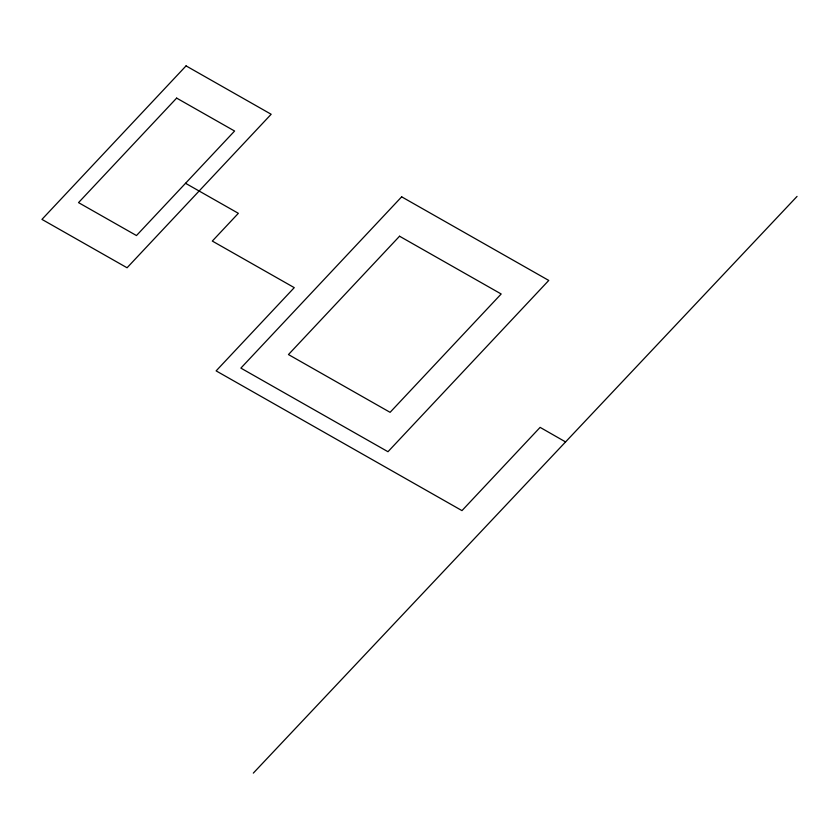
<?xml version="1.0" encoding="UTF-8"?>
<svg xmlns="http://www.w3.org/2000/svg" width="839" height="839" viewBox="0 0 839 839"><rect width="100%" height="100%" fill="white"/><g stroke="black" fill="none" stroke-linecap="round" stroke-linejoin="round"><path stroke-width="1.26" d="M253.315 773.118L797.05 196.41M185.534 183.29L238.36 213.316L212.309 241.066L294.258 287.641L216.126 370.88L461.974 510.615L540.117 427.376L565.57 441.922M186.059 65.882L41.95 219.388L127.067 267.767L271.165 114.261L186.059 65.882M176.641 98.1L78.53 202.619L136.474 235.549L234.595 131.031L176.641 98.1M401.661 196.829L240.877 368.111L387.975 451.718L548.758 280.436L401.661 196.829M399.542 236.22L288.459 354.561L390.093 412.327L501.177 293.986L399.542 236.22"/></g></svg>
